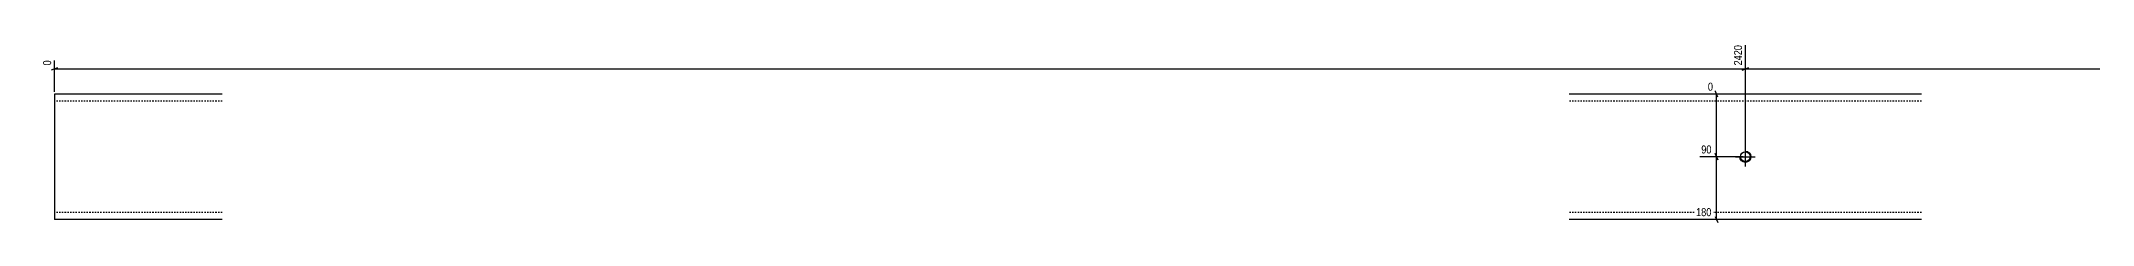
# Model space of a CAD drawing. Header units: millimetres. Extents: x 7 to 17793, y 7 to 306.
# Drawn here: x 7 to 2943, y 9 to 266 of the extents above; entities that cross this region are included whole.
import ezdxf

# ---------------------------------------------------------------- set-up
doc = ezdxf.new("R2010")
doc.units = ezdxf.units.MM
doc.linetypes.add('DXK_LINE_DOT2', pattern=[3.9198, 1.9599, -1.9599])
doc.layers.add('MÅLSÆTNING', color=7, linetype='Continuous')
doc.layers.add('STÅL', color=7, linetype='Continuous')
doc.styles.add('Arial Narrow', font='ARIALN.TTF', dxfattribs={"height": 0.2})

msp = doc.modelspace()

# ---------------------------------------------------------------- linework, layer by layer
at = {"layer": 'MÅLSÆTNING', "color": 7, "linetype": 'Continuous'}
for p, q in [((25.8, 196.5), (25.8, 241.9)), ((2445.8, 106.5), (2445.8, 263.9)), ((2445.8, 106.5), (2445.8, 263.9)), ((30.3, 231.3), (21.3, 227.7)), ((25.8, 229.5), (2445.8, 229.5)), ((2450.3, 231.3), (2441.3, 227.7)), ((2441.3, 227.7), (2450.3, 231.3)), ((2445.8, 229.5), (5875.5, 229.5)), ((2442.8, 193.5), (2392.2, 193.5)), ((2406.4, 189), (2402.8, 198)), ((2404.6, 103.5), (2404.6, 193.5)), ((2442.8, 103.5), (2380.5, 103.5)), ((2442.8, 103.5), (2380.5, 103.5)), ((2402.8, 108), (2406.4, 99)), ((2406.4, 99), (2402.8, 108)), ((2404.6, 13.5), (2404.6, 103.5)), ((2442.8, 13.5), (2373.2, 13.5)), ((2402.8, 18), (2406.4, 9))]:
    msp.add_line(p, q, dxfattribs=at)
at = {"layer": 'STÅL', "color": 2, "linetype": 'Continuous'}
for p, q in [((25.8, 193.5), (25.8, 168.5)), ((265.8, 193.5), (25.8, 193.5)), ((2697.8, 193.5), (2193.8, 193.5)), ((25.8, 168.5), (25.8, 38.5)), ((25.8, 38.5), (25.8, 13.5)), ((265.8, 13.5), (25.8, 13.5)), ((2697.8, 13.5), (2193.8, 13.5))]:
    msp.add_line(p, q, dxfattribs=at)
at = {"layer": 'STÅL', "color": 7, "linetype": 'DXK_LINE_DOT2'}
for p, q in [((25.8, 193.5), (25.8, 186.2)), ((265.8, 183.5), (25.8, 183.5)), ((2697.8, 183.5), (2193.8, 183.5)), ((265.8, 23.5), (25.8, 23.5)), ((2697.8, 23.5), (2193.8, 23.5))]:
    msp.add_line(p, q, dxfattribs=at)
at = {"layer": 'STÅL', "color": 3, "linetype": 'Continuous'}
for p, q in [((2445.8, 89.5), (2445.8, 117.5)), ((2431.8, 103.5), (2459.8, 103.5)), ((2438.4, 100.4), (2437.8, 103.5)), ((2437.8, 103.5), (2437.8, 103.5)), ((2440.1, 97.8), (2438.4, 100.4)), ((2438.8, 103.5), (2439.3, 106.2)), ((2439.3, 100.8), (2438.8, 103.5)), ((2438.8, 103.5), (2438.8, 103.5)), ((2439.3, 106.2), (2440.9, 108.5)), ((2440.9, 98.6), (2439.3, 100.8)), ((2442.7, 96.1), (2440.1, 97.8)), ((2440.9, 108.5), (2443.1, 110)), ((2443.1, 97), (2440.9, 98.6)), ((2445.8, 95.5), (2442.7, 96.1)), ((2443.1, 110), (2445.8, 110.5)), ((2445.8, 96.5), (2443.1, 97)), ((2445.8, 111.5), (2445.8, 111.5)), ((2445.8, 111.5), (2448.9, 110.9)), ((2445.8, 110.5), (2445.8, 110.5)), ((2445.8, 110.5), (2448.5, 110)), ((2448.5, 97), (2445.8, 96.5)), ((2445.8, 96.5), (2445.8, 96.5)), ((2448.9, 96.1), (2445.8, 95.5)), ((2445.8, 95.5), (2445.8, 95.5)), ((2448.5, 110), (2450.7, 108.5)), ((2450.7, 98.6), (2448.5, 97)), ((2448.9, 110.9), (2451.5, 109.2)), ((2451.5, 97.8), (2448.9, 96.1)), ((2450.7, 108.5), (2452.3, 106.2)), ((2452.3, 100.8), (2450.7, 98.6)), ((2451.5, 109.2), (2453.2, 106.6)), ((2453.2, 100.4), (2451.5, 97.8)), ((2452.3, 106.2), (2452.8, 103.5)), ((2452.8, 103.5), (2452.3, 100.8)), ((2452.8, 103.5), (2452.8, 103.5)), ((2453.2, 106.6), (2453.8, 103.5)), ((2453.8, 103.5), (2453.2, 100.4)), ((2453.8, 103.5), (2453.8, 103.5))]:
    msp.add_line(p, q, dxfattribs=at)

# ---------------------------------------------------------------- next in the draw order: wipeouts: each hides what was drawn before it
at = {"color": 0, "linetype": 'Continuous'}
for points in [[(2443.4, 266.2), (2426.6, 266.2), (2426.6, 232.2), (2443.4, 232.2)], [(23.4, 244.3), (6.6, 244.3), (6.6, 232.2), (23.4, 232.2)], [(2401.9, 195.9), (2401.9, 212.7), (2389.8, 212.7), (2389.8, 195.9)], [(2399.7, 105.9), (2399.7, 122.7), (2380.3, 122.7), (2380.3, 105.9)], [(2399.7, 15.9), (2399.7, 32.7), (2372.9, 32.7), (2372.9, 15.9)]]:
    msp.add_wipeout(points, dxfattribs=at).dxf.layer = 'MÅLSÆTNING'

# ---------------------------------------------------------------- next in the draw order: texts
at = {"layer": 'MÅLSÆTNING', "color": 3, "linetype": 'Continuous', "style": 'Arial Narrow'}
for s, height, p in [('0', 11.5, (21, 234.6)), ('2420', 11.45, (2441, 234.6))]:
    msp.add_text(s, height=height, rotation=90.0002, dxfattribs=at).set_placement(p)
for s, height, p in [('0', 11.5, (2392.2, 198.3)), ('90', 11.45, (2382.7, 108.3)), ('180', 11.45, (2375.3, 18.3))]:
    msp.add_text(s, height=height, dxfattribs=at).set_placement(p)

doc.saveas('drawing.dxf')
